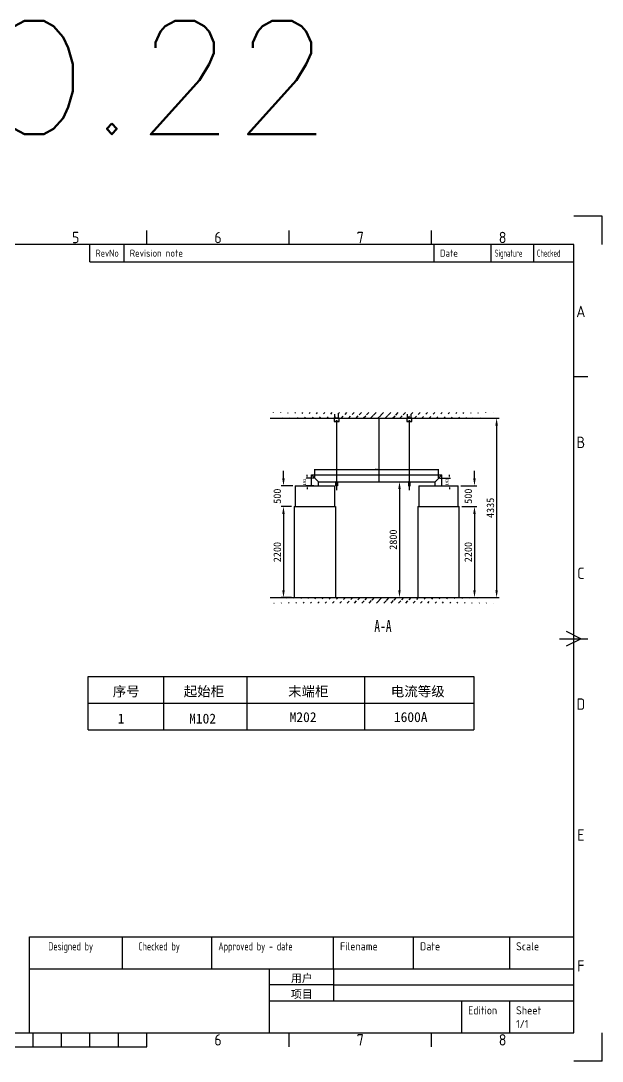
# Model space of a CAD drawing. Extents: x -48968009 to 2588125, y -43922717 to 2.
# Drawn here: x 2498804 to 2512840, y -636355 to -611232 of the extents above; entities that cross this region are included whole.
import ezdxf
from ezdxf.enums import TextEntityAlignment as Align

# ---------------------------------------------------------------- set-up
doc = ezdxf.new("R2010")
doc.units = 0
doc.header["$LTSCALE"] = 1000
doc.header["$MEASUREMENT"] = 0
doc.layers.get('0').update_dxf_attribs({"linetype": 'CONTINUOUS'})
doc.layers.get('DEFPOINTS').update_dxf_attribs({"linetype": 'CONTINUOUS'})
for name, color, linetype in [('FRAME025', 7, 'CONTINUOUS'), ('FRAME050', 6, 'CONTINUOUS'), ('FRAME070', 5, 'CONTINUOUS'), ('FRAME200', 8, 'CONTINUOUS'), ('PUB_TEXT', 7, 'CONTINUOUS'), ('图层6', 221, 'CONTINUOUS'), ('楼电梯编号', 7, 'CONTINUOUS'), ('母线路由', 7, 'CONTINUOUS'), ('电气', 4, 'CONTINUOUS')]:
    doc.layers.add(name, color=color, linetype=linetype)
doc.styles.add('D', font='simhei_0.ttf', dxfattribs={"oblique": 0.7, "height": 1100})
doc.styles.add('HZ', font='SIMPLEX.shx', dxfattribs={"width": 0.7, "bigfont": 'HZTXT.shx'})
doc.styles.add('ISOCP', font='isocp.shx')
doc.styles.add('STYLE1', font='')
doc.styles.get('STYLE1').set_extended_font_data('楷体_GB2312')
doc.dimstyles.new('NORMAL', dxfattribs={"dimscale": 0.2, "dimtxt": 0.18, "dimasz": 0.18, "dimexe": 0.18, "dimexo": 0.0625, "dimgap": 0.09, "dimtad": 0, "dimtih": 1, "dimtoh": 1, "dimdec": 4, "dimzin": 0, "dimdsep": 46, "dimtxsty": 'Standard', "dimcen": 0.09, "dimadec": 0, "dimazin": 0, "dimtfac": 1, "dimtdec": 4, "dimtofl": 0, "dimtmove": 0, "dimatfit": 3, "dimfxl": 1, "dimtolj": 1, "dimtzin": 0, "dimarcsym": 0})

# ---------------------------------------------------------------- blocks, each defined once
blk = doc.blocks.new('*D1894')
at = {"layer": 'DEFPOINTS', "color": 0}
for p in [(2509391, -622961), (2509391, -625161), (2509757, -625161)]:
    blk.add_point(p, dxfattribs=at)
at = {"layer": '电气', "color": 2, "lineweight": -2}
for p, q in [((2509453, -622961), (2509817, -622961)), ((2509757, -623141), (2509757, -624981)), ((2509453, -625161), (2509817, -625161))]:
    blk.add_line(p, q, dxfattribs=at)
at = {"layer": '电气', "color": 2}
for points in [[(2509727, -623141), (2509787, -623141), (2509757, -622961)], [(2509727, -624981), (2509787, -624981), (2509757, -625161)]]:
    blk.add_solid(points, dxfattribs=at)
at = {"layer": '电气', "color": 2, "insert": (2509607, -624061), "char_height": 180, "attachment_point": 5, "rotation": 90}
blk.add_mtext('\\A1;2200', dxfattribs=at)
blk = doc.blocks.new('*D1895')
at = {"layer": 'DEFPOINTS', "color": 0}
for p in [(2509366, -622461), (2509391, -622961), (2509757, -622961)]:
    blk.add_point(p, dxfattribs=at)
at = {"layer": '电气', "color": 2, "lineweight": -2}
for p, q in [((2509757, -622281), (2509757, -622101)), ((2509428, -622461), (2509817, -622461)), ((2509453, -622961), (2509817, -622961)), ((2509757, -623141), (2509757, -623321))]:
    blk.add_line(p, q, dxfattribs=at)
at = {"layer": '电气', "color": 2}
for points in [[(2509727, -622281), (2509787, -622281), (2509757, -622461)], [(2509727, -623141), (2509787, -623141), (2509757, -622961)]]:
    blk.add_solid(points, dxfattribs=at)
at = {"layer": '电气', "color": 2, "insert": (2509607, -622711), "char_height": 180, "attachment_point": 5, "rotation": 90}
blk.add_mtext('\\A1;500', dxfattribs=at)
blk = doc.blocks.new('*D1896')
at = {"layer": 'DEFPOINTS', "color": 0}
for p in [(2509472, -620826), (2509508, -625161), (2510291, -625161)]:
    blk.add_point(p, dxfattribs=at)
at = {"layer": '电气', "color": 2, "lineweight": -2}
for p, q in [((2509534, -620826), (2510351, -620826)), ((2510291, -621006), (2510291, -624981)), ((2509571, -625161), (2510351, -625161))]:
    blk.add_line(p, q, dxfattribs=at)
at = {"layer": '电气', "color": 2}
for points in [[(2510261, -621006), (2510321, -621006), (2510291, -620826)], [(2510261, -624981), (2510321, -624981), (2510291, -625161)]]:
    blk.add_solid(points, dxfattribs=at)
at = {"layer": '电气', "color": 2, "insert": (2510141, -622993), "char_height": 180, "attachment_point": 5, "rotation": 90}
blk.add_mtext('\\A1;4335', dxfattribs=at)
blk = doc.blocks.new('*D1897')
at = {"layer": 'DEFPOINTS', "color": 0}
for p in [(2507553, -622361), (2507553, -625161), (2507946, -625161)]:
    blk.add_point(p, dxfattribs=at)
at = {"layer": '电气', "color": 2, "lineweight": -2}
for p, q in [((2507616, -622361), (2508006, -622361)), ((2507946, -622541), (2507946, -624981)), ((2507616, -625161), (2508006, -625161))]:
    blk.add_line(p, q, dxfattribs=at)
at = {"layer": '电气', "color": 2}
for points in [[(2507916, -622541), (2507976, -622541), (2507946, -622361)], [(2507916, -624981), (2507976, -624981), (2507946, -625161)]]:
    blk.add_solid(points, dxfattribs=at)
at = {"layer": '电气', "color": 2, "insert": (2507796, -623761), "char_height": 180, "attachment_point": 5, "rotation": 90}
blk.add_mtext('\\A1;2800', dxfattribs=at)
blk = doc.blocks.new('*D1898')
at = {"layer": 'DEFPOINTS', "color": 0}
for p in [(2505406, -622961), (2505146, -625161), (2505406, -625161)]:
    blk.add_point(p, dxfattribs=at)
at = {"layer": '电气', "color": 2, "lineweight": -2}
for p, q in [((2505343, -622961), (2505086, -622961)), ((2505146, -623141), (2505146, -624981)), ((2505343, -625161), (2505086, -625161))]:
    blk.add_line(p, q, dxfattribs=at)
at = {"layer": '电气', "color": 2}
for points in [[(2505116, -623141), (2505176, -623141), (2505146, -622961)], [(2505116, -624981), (2505176, -624981), (2505146, -625161)]]:
    blk.add_solid(points, dxfattribs=at)
at = {"layer": '电气', "color": 2, "insert": (2504996, -624061), "char_height": 180, "attachment_point": 5, "rotation": 90}
blk.add_mtext('\\A1;2200', dxfattribs=at)
blk = doc.blocks.new('*D1899')
at = {"layer": 'DEFPOINTS', "color": 0}
for p in [(2505431, -622461), (2505146, -622961), (2505406, -622961)]:
    blk.add_point(p, dxfattribs=at)
at = {"layer": '电气', "color": 2, "lineweight": -2}
for p, q in [((2505146, -622281), (2505146, -622101)), ((2505368, -622461), (2505086, -622461)), ((2505343, -622961), (2505086, -622961)), ((2505146, -623141), (2505146, -623321))]:
    blk.add_line(p, q, dxfattribs=at)
at = {"layer": '电气', "color": 2}
for points in [[(2505116, -622281), (2505176, -622281), (2505146, -622461)], [(2505116, -623141), (2505176, -623141), (2505146, -622961)]]:
    blk.add_solid(points, dxfattribs=at)
at = {"layer": '电气', "color": 2, "insert": (2504996, -622711), "char_height": 180, "attachment_point": 5, "rotation": 90}
blk.add_mtext('\\A1;500', dxfattribs=at)
blk = doc.blocks.new('*D1922')
at = {"layer": 'DEFPOINTS', "color": 0}
for p in [(2508891, -622279), (2508891, -622461), (2509153, -622461)]:
    blk.add_point(p, dxfattribs=at)
at = {"layer": '图层6', "lineweight": -2}
for p, q in [((2508916, -622279), (2509177, -622279)), ((2509153, -622239), (2509153, -622199)), ((2508916, -622461), (2509177, -622461)), ((2509153, -622501), (2509153, -622541))]:
    blk.add_line(p, q, dxfattribs=at)
at = {"layer": '图层6'}
for points in [[(2509146, -622239), (2509160, -622239), (2509153, -622279)], [(2509146, -622501), (2509160, -622501), (2509153, -622461)]]:
    blk.add_solid(points, dxfattribs=at)
at = {"layer": '图层6', "insert": (2509093, -622370), "char_height": 72, "attachment_point": 5, "rotation": 90}
blk.add_mtext('\\A1;182', dxfattribs=at)
blk = doc.blocks.new('*D1923')
at = {"layer": 'DEFPOINTS', "color": 0}
for p in [(2505906, -622279), (2505717, -622461), (2505906, -622461)]:
    blk.add_point(p, dxfattribs=at)
at = {"layer": '图层6', "lineweight": -2}
for p, q in [((2505881, -622279), (2505693, -622279)), ((2505717, -622239), (2505717, -622199)), ((2505881, -622461), (2505693, -622461)), ((2505717, -622501), (2505717, -622541))]:
    blk.add_line(p, q, dxfattribs=at)
at = {"layer": '图层6'}
for points in [[(2505710, -622239), (2505723, -622239), (2505717, -622279)], [(2505710, -622501), (2505723, -622501), (2505717, -622461)]]:
    blk.add_solid(points, dxfattribs=at)
at = {"layer": '图层6', "insert": (2505657, -622370), "char_height": 72, "attachment_point": 5, "rotation": 90}
blk.add_mtext('\\A1;182', dxfattribs=at)
blk = doc.blocks.new('*D2022')
at = {"layer": 'DEFPOINTS', "color": 0}
for p in [(2507398, -620826), (2507456, -620826), (2507398, -622361)]:
    blk.add_point(p, dxfattribs=at)
at = {"layer": '图层6', "lineweight": -2}
for p, q in [((2507405, -620826), (2507464, -620826)), ((2507456, -622349), (2507456, -620838)), ((2507406, -622361), (2507464, -622361))]:
    blk.add_line(p, q, dxfattribs=at)
at = {"layer": '图层6'}
for points in [[(2507454, -620838), (2507458, -620838), (2507456, -620826)], [(2507454, -622349), (2507458, -622349), (2507456, -622361)]]:
    blk.add_solid(points, dxfattribs=at)
at = {"layer": '图层6', "insert": (2507438, -621593), "char_height": 21.6, "attachment_point": 5, "rotation": 90}
blk.add_mtext('\\A1;1535', dxfattribs=at)
blk = doc.blocks.new('*D2023')
at = {"layer": 'DEFPOINTS', "color": 0}
for p in [(2505906, -622279), (2508891, -622069), (2508891, -622279)]:
    blk.add_point(p, dxfattribs=at)
at = {"layer": '图层6', "lineweight": -2}
for p, q in [((2505906, -622271), (2505906, -622062)), ((2505918, -622069), (2508879, -622069)), ((2508891, -622271), (2508891, -622062))]:
    blk.add_line(p, q, dxfattribs=at)
at = {"layer": '图层6'}
for points in [[(2505918, -622067), (2505918, -622071), (2505906, -622069)], [(2508879, -622067), (2508879, -622071), (2508891, -622069)]]:
    blk.add_solid(points, dxfattribs=at)
at = {"layer": '图层6', "insert": (2507398, -622051), "char_height": 21.6, "attachment_point": 5}
blk.add_mtext('\\A1;2985', dxfattribs=at)

msp = doc.modelspace()

# ---------------------------------------------------------------- hatches: boundary and pattern name
at = {"layer": '电气'}
h = msp.add_hatch(dxfattribs=at)
h.set_pattern_fill('ANSI31', color=33, scale=1000)
h.set_pattern_definition([(45, (42497.12, 14553.97), (-88.3883476, 88.3883476), [])])
edge = h.paths.add_edge_path()
edge.add_line((2504826, -620693.6), (2510224.2, -620693.6))
edge.add_line((2504826, -620825.8), (2510224.2, -620825.8))
h = msp.add_hatch(dxfattribs=at)
h.set_pattern_fill('ANSI31', color=33, scale=1000)
h.set_pattern_definition([(45, (42497.12, 15248.97), (-88.3883476, 88.3883476), [])])
edge = h.paths.add_edge_path()
edge.add_line((2504826, -625293.1), (2510224.2, -625293.1))
edge.add_line((2504826, -625160.8), (2510224.2, -625160.8))

# ---------------------------------------------------------------- linework, layer by layer
at = {"ltscale": 150}
for p, q in [((2500431.4, -627067.5), (2509742.3, -627067.5)), ((2500431.4, -628351.6), (2500431.4, -627067.5)), ((2502259, -628351.6), (2502259, -627067.5)), ((2504267, -628351.6), (2504267, -627067.5)), ((2504267, -628351.6), (2504267, -627067.5)), ((2507108.2, -628351.6), (2507108.2, -627067.5)), ((2500431.4, -627709.6), (2509742.3, -627709.6)), ((2500431.4, -628351.6), (2509742.3, -628351.6))]:
    msp.add_line(p, q, dxfattribs=at)
at = {"layer": 'FRAME050'}
for p, q in [((2501847.1, -616636.6), (2501847.1, -616293.1)), ((2505282.3, -616636.6), (2505282.3, -616293.1)), ((2508717.6, -616636.6), (2508717.6, -616293.1)), ((2512496.4, -619831.4), (2512152.9, -619831.4)), ((2512324.6, -626152.3), (2511981.1, -625980.5)), ((2511809.3, -626152.3), (2512496.4, -626152.3)), ((2511981.1, -626324), (2512324.6, -626152.3)), ((2499098.8, -636011.5), (2499098.8, -635667.9)), ((2499785.9, -636011.5), (2499785.9, -635667.9)), ((2500472.9, -636011.5), (2500472.9, -635667.9)), ((2501160, -636011.5), (2501160, -635667.9)), ((2501847.1, -636011.5), (2501847.1, -635667.9)), ((2505282.3, -636011.5), (2505282.3, -635667.9)), ((2508717.6, -636011.5), (2508717.6, -635667.9)), ((2494976.5, -636011.5), (2501847.1, -636011.5))]:
    msp.add_line(p, q, dxfattribs=at)
at = {"layer": 'FRAME070'}
for p, q in [((2512152.9, -616636.6), (2484670.7, -616636.6)), ((2500472.9, -617048.8), (2500472.9, -616636.6)), ((2501297.4, -617048.8), (2501297.4, -616636.6)), ((2508786.3, -617048.8), (2508786.3, -616636.6)), ((2510160.4, -617048.8), (2510160.4, -616636.6)), ((2511191, -617048.8), (2511191, -616636.6)), ((2512152.9, -635667.9), (2512152.9, -616636.6)), ((2500472.9, -617048.8), (2512152.9, -617048.8)), ((2499013, -633349.1), (2512152.9, -633349.1)), ((2499013, -635667.9), (2499013, -633349.1)), ((2501262.9, -634122.1), (2501262.9, -633349.1)), ((2503418.7, -634122.1), (2503418.7, -633349.1)), ((2506355.8, -634122.1), (2506355.8, -633349.1)), ((2508288.2, -634122.1), (2508288.2, -633349.1)), ((2510607, -634122.1), (2510607, -633349.1)), ((2499013, -634122.1), (2512152.9, -634122.1)), ((2504810, -635667.9), (2504810, -634122.1)), ((2506355.8, -634122.1), (2506355.8, -634895)), ((2506355.8, -634508.5), (2504810, -634508.5)), ((2506355.8, -634508.5), (2512152.9, -634508.5)), ((2504810, -634895), (2512152.9, -634895)), ((2509447.6, -635667.9), (2509447.6, -634895)), ((2510607, -635667.9), (2510607, -634895)), ((2484670.7, -635667.9), (2512152.9, -635667.9))]:
    msp.add_line(p, q, dxfattribs=at)
at = {"layer": 'FRAME200'}
for p, q in [((2512839.9, -615949.5), (2512152.9, -615949.5)), ((2512839.9, -616636.6), (2512839.9, -615949.5)), ((2512839.9, -636355), (2512839.9, -635667.9)), ((2512839.9, -636355), (2512152.9, -636355))]:
    msp.add_line(p, q, dxfattribs=at)
at = {"layer": '母线路由'}
msp.add_line((2509742.3, -627067.5), (2509742.3, -628351.6), dxfattribs=at)
at = {"layer": '电气', "color": 3}
for p, q in [((2506388.2, -620845.2), (2506388.2, -620730.6)), ((2506474.9, -620845.2), (2506474.9, -620730.6)), ((2508140.9, -620845.2), (2508140.9, -620730.6)), ((2508227.6, -620845.2), (2508227.6, -620730.6)), ((2506491.6, -620825.8), (2506371.6, -620825.8)), ((2506371.6, -620825.8), (2506371.6, -620905.8)), ((2506491.6, -620829.8), (2506371.6, -620829.8)), ((2506371.6, -620901.8), (2506491.6, -620901.8)), ((2506371.6, -620905.8), (2506491.6, -620905.8)), ((2506431.6, -622562.8), (2506431.6, -620878.9)), ((2506491.6, -620905.8), (2506491.6, -620825.8)), ((2508244.2, -620825.8), (2508124.2, -620825.8)), ((2508124.2, -620825.8), (2508124.2, -620905.8)), ((2508244.2, -620829.8), (2508124.2, -620829.8)), ((2508124.2, -620901.8), (2508244.2, -620901.8)), ((2508124.2, -620905.8), (2508244.2, -620905.8)), ((2508184.2, -622562.8), (2508184.2, -620878.9)), ((2508244.2, -620905.8), (2508244.2, -620825.8)), ((2506411.1, -622462.8), (2506411.1, -622360.8)), ((2506411.1, -622360.8), (2506411.1, -622370.8)), ((2506421.1, -622360.8), (2506411.1, -622360.8)), ((2506452.1, -622462.8), (2506411.1, -622462.8)), ((2506442.1, -622360.8), (2506452.1, -622360.8)), ((2506452.1, -622360.8), (2506452.1, -622462.8)), ((2508173.7, -622360.8), (2508163.7, -622360.8)), ((2508163.7, -622360.8), (2508163.7, -622462.8)), ((2508163.7, -622462.8), (2508204.7, -622462.8)), ((2508194.7, -622360.8), (2508204.7, -622360.8)), ((2508204.7, -622462.8), (2508204.7, -622360.8)), ((2508204.7, -622360.8), (2508204.7, -622370.8))]:
    msp.add_line(p, q, dxfattribs=at)
at = {"layer": '电气', "color": 33}
for p, q in [((2504826, -620825.8), (2509969.2, -620825.8)), ((2504826, -625160.8), (2509969.2, -625160.8))]:
    msp.add_line(p, q, dxfattribs=at)
at = {"layer": '电气', "color": 1}
for p, q in [((2505823.5, -622460.8), (2505823.5, -622196.8)), ((2505823.5, -622196.8), (2508972.5, -622196.8)), ((2505823.5, -622196.8), (2505987.5, -622360.8)), ((2508972.5, -622196.8), (2508808.5, -622360.8)), ((2508972.5, -622460.8), (2508972.5, -622196.8)), ((2505430.5, -622460.8), (2505430.5, -622960.8)), ((2505430.5, -622460.8), (2506380.5, -622460.8)), ((2505987.5, -622460.8), (2505987.5, -622360.8)), ((2505987.5, -622360.8), (2508808.5, -622360.8)), ((2506380.5, -622460.8), (2506380.5, -622960.8)), ((2508415.5, -622460.8), (2508415.5, -622960.8)), ((2508415.5, -622460.8), (2509365.5, -622460.8)), ((2508808.5, -622460.8), (2508808.5, -622360.8)), ((2509365.5, -622960.8), (2509365.5, -622460.8))]:
    msp.add_line(p, q, dxfattribs=at)
at = {"layer": '电气', "color": 0}
for p, q in [((2505405.5, -622960.8), (2505405.5, -625160.8)), ((2505405.5, -622960.8), (2506405.5, -622960.8)), ((2506405.5, -622960.8), (2506405.5, -625160.8)), ((2508390.5, -622960.8), (2508390.5, -625160.8)), ((2508390.5, -622960.8), (2509390.5, -622960.8)), ((2509390.5, -625160.8), (2509390.5, -622960.8))]:
    msp.add_line(p, q, dxfattribs=at)

# ---------------------------------------------------------------- texts
at = {"style": 'STYLE1'}
for s, height, p in [('序号', 238.59, (2501023.6, -627544.9)), ('起始柜', 238.59, (2502737.7, -627544.9)), ('末端柜', 238.59, (2505257.1, -627544.9)), ('电流等级', 238.59, (2507736.5, -627544.9)), ('1', 238.6, (2501143.8, -628200.9)), ('M102', 238.59, (2502868.2, -628200.9)), ('M202', 238.59, (2505294.3, -628165.9)), ('1600A', 238.59, (2507811.9, -628165))]:
    msp.add_text(s, height=height, dxfattribs=at).set_placement(p)
at = {"color": 0, "style": 'STYLE1'}
for tag, p in [('用户', (2505325.6, -634447.2)), ('项目', (2505325.6, -634833.7))]:
    msp.add_attdef(tag, p, '', height=193.2, dxfattribs=at)
at = {"layer": 'FRAME025', "ltscale": 0.8, "style": 'ISOCP', "width": 0.8}
for s, height, p in [('RevNo', 171.76, (2500610.4, -616842.7)), ('Designed by', 193.234, (2499466.2, -633581)), ('Checked by', 193.23, (2501640.9, -633581)), ('Approved by - date', 193.234, (2503573.3, -633581))]:
    msp.add_text(s, height=height, dxfattribs=at).set_placement(p, align=Align.MIDDLE_LEFT)
at = {"layer": 'FRAME025', "style": 'ISOCP'}
for s, height, p in [('Revision note', 171.763, (2501434.8, -616842.7)), ('Date', 171.76, (2508923.7, -616842.7)), ('Filename', 193.23, (2506510.4, -633581)), ('Date', 193.23, (2508442.8, -633581)), ('Scale', 193.23, (2510761.6, -633581)), ('Edition', 193.23, (2509602.2, -635126.9)), ('Sheet', 193.23, (2510761.6, -635126.9)), ('1/1', 193.23, (2510761.6, -635455.4))]:
    msp.add_text(s, height=height, dxfattribs=at).set_placement(p, align=Align.MIDDLE_LEFT)
at = {"layer": 'FRAME025', "style": 'ISOCP', "width": 0.6}
for s, p in [('Signature', (2510247.1, -616842.7)), ('Checked', (2511265.4, -616842.7))]:
    msp.add_text(s, height=171.76, dxfattribs=at).set_placement(p, align=Align.MIDDLE_LEFT)
at = {"layer": 'FRAME050', "style": 'ISOCP'}
for s, p in [('5', (2500129.4, -616464.8)), ('6', (2503564.7, -616464.8)), ('7', (2507000, -616464.8)), ('8', (2510435.2, -616464.8)), ('A', (2512324.6, -618251.2)), ('B', (2512324.6, -621411.6)), ('C', (2512324.6, -624572)), ('D', (2512324.6, -627732.5)), ('E', (2512324.6, -630892.9)), ('F', (2512324.6, -634053.4)), ('6', (2503564.7, -635839.7)), ('7', (2507000, -635839.7)), ('8', (2510435.2, -635839.7))]:
    msp.add_text(s, height=274.8, dxfattribs=at).set_placement(p, align=Align.MIDDLE)
at = {"layer": 'PUB_TEXT', "color": 6, "style": 'HZ'}
msp.add_text('NO.22', height=2738.48, dxfattribs=at).set_placement((2495251.2, -613970.5))
at = {"layer": '楼电梯编号', "color": 6, "style": 'D', "width": 0.7}
msp.add_text('A-A', height=291.2, dxfattribs=at).set_placement((2507338.7, -625992))

# ---------------------------------------------------------------- dimensions: what is measured, and where the dimension line sits
at = {"layer": '图层6', "color": 33}
for base, p1, p2, override, picture, middle in [((2507456.4, -620825.8), (2507398, -622360.8), (2507397.6, -620825.8), {"dimscale": 120, "dimasz": 0.1, "dimexe": 0.06, "dimgap": 0.06, "dimtad": 1, "dimtih": 0, "dimdec": 0, "dimclrd": 256, "dimclre": 256, "dimclrt": 256, "dimtdec": 0, "dimtix": 1, "dimtmove": 2, "dimatfit": 0, "dimfxl": 250, "dimtfillclr": 2}, '*D2022', (2507438.4, -621593.3)), ((2505716.7, -622460.8), (2505905.5, -622278.8), (2505905.5, -622460.8), {"dimscale": 400, "dimasz": 0.1, "dimexe": 0.06, "dimgap": 0.06, "dimtad": 1, "dimtih": 0, "dimdec": 0, "dimclrd": 256, "dimclre": 256, "dimclrt": 256, "dimtdec": 0, "dimtix": 1, "dimtmove": 2, "dimatfit": 0, "dimfxl": 250, "dimtfillclr": 2}, '*D1923', (2505656.7, -622369.8)), ((2509153.1, -622460.8), (2508890.5, -622278.8), (2508890.5, -622460.8), {"dimscale": 400, "dimasz": 0.1, "dimexe": 0.06, "dimgap": 0.06, "dimtad": 1, "dimtih": 0, "dimdec": 0, "dimclrd": 256, "dimclre": 256, "dimclrt": 256, "dimtdec": 0, "dimtix": 1, "dimtmove": 2, "dimatfit": 0, "dimfxl": 250, "dimtfillclr": 2}, '*D1922', (2509093.1, -622369.8))]:
    dim = msp.add_linear_dim(base=base, p1=p1, p2=p2, angle=90, dimstyle='NORMAL', override=override, dxfattribs=at)
    dim.commit()
    dim.dimension.update_dxf_attribs({"geometry": picture, "text_midpoint": middle})
dim = msp.add_linear_dim(base=(2508890.5, -622069.3), p1=(2505905.5, -622278.8), p2=(2508890.5, -622278.8), dimstyle='NORMAL', override={"dimscale": 120, "dimasz": 0.1, "dimexe": 0.06, "dimgap": 0.06, "dimtad": 1, "dimtih": 0, "dimdec": 0, "dimclrd": 256, "dimclre": 256, "dimclrt": 256, "dimtdec": 0, "dimtix": 1, "dimtmove": 2, "dimatfit": 0, "dimfxl": 250, "dimtfillclr": 2}, dxfattribs=at)
dim.commit()
dim.dimension.update_dxf_attribs({"geometry": '*D2023', "text_midpoint": (2507398, -622051.3)})
at = {"layer": '电气', "color": 33}
for base, p1, p2, picture, middle in [((2510291.3, -625160.8), (2509471.6, -620825.8), (2509508, -625160.8), '*D1896', (2510141.3, -622993.3)), ((2505146.1, -622960.8), (2505430.5, -622460.8), (2505405.5, -622960.8), '*D1899', (2504996.1, -622710.8)), ((2509756.5, -622960.8), (2509365.5, -622460.8), (2509390.5, -622960.8), '*D1895', (2509606.5, -622710.8)), ((2507946.2, -625160.8), (2507553, -622360.8), (2507553, -625160.8), '*D1897', (2507796.2, -623760.8)), ((2505146.1, -625160.8), (2505405.5, -622960.8), (2505405.5, -625160.8), '*D1898', (2504996.1, -624060.8)), ((2509756.5, -625160.8), (2509390.5, -622960.8), (2509390.5, -625160.8), '*D1894', (2509606.5, -624060.8))]:
    dim = msp.add_linear_dim(base=base, p1=p1, p2=p2, angle=90, dimstyle='NORMAL', override={"dimscale": 1000, "dimexe": 0.06, "dimgap": 0.06, "dimtad": 1, "dimtih": 0, "dimdec": 0, "dimclrd": 2, "dimclre": 2, "dimclrt": 2, "dimtdec": 0, "dimtix": 1, "dimtmove": 2, "dimfxl": 250, "dimtfillclr": 2}, dxfattribs=at)
    dim.commit()
    dim.dimension.update_dxf_attribs({"geometry": picture, "text_midpoint": middle})

doc.saveas('drawing.dxf')
